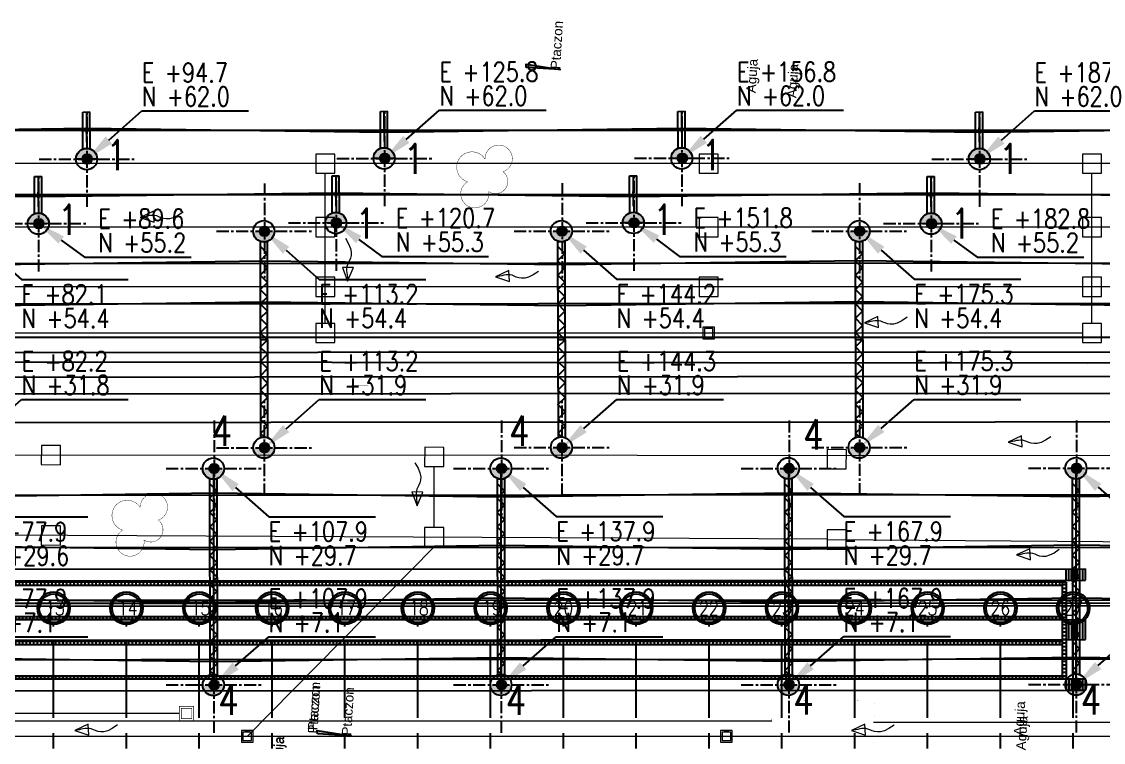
# Model space of a CAD drawing. Header units: millimetres. Extents: x -940 to 1351, y -586 to 711.
# Drawn here: x 687.1 to 800, y 285 to 360.2 of the extents above; entities that cross this region are included whole.
import ezdxf
from ezdxf import colors
from ezdxf.entities.mleader import LeaderData, LeaderLine
from ezdxf.math import Vec2, Vec3

# ---------------------------------------------------------------- set-up
doc = ezdxf.new("R2010")
doc.units = ezdxf.units.MM
doc.linetypes.add('CENTER', pattern=[50.8, 31.75, -6.35, 6.35, -6.35])
doc.linetypes.add('DASHED2', pattern=[0.375, 0.25, -0.125])
for name, color, linetype in [('_FO TESUR', 6, 'Continuous'), ('camara de inspeccion', 4, 'Continuous'), ('Catenaria', 2, 'Continuous'), ('CI- PARED EXISTENTE', 5, 'Continuous'), ('CLOACAL PRIMARIO', 6, 'Continuous'), ('ENad-AGUJAS', 22, 'Continuous'), ('ENad-ARBOLES', 84, 'Continuous'), ('ENad-Muro y Alambres nuestro', 104, 'Continuous'), ('ENad-Vias principales', 2, 'Continuous'), ('GE-Cotas', 1, 'Continuous'), ('GE-Ejes', 1, 'CENTER'), ('ME-Vias con catenarias', 30, 'Continuous'), ('PLATAFORMA LAVADOS', 1, 'Continuous'), ('REJILLA', 1, 'Continuous'), ('Scr Aguja', 1, 'Continuous'), ('Scr Corazon', 12, 'Continuous'), ('unifilar VIAS Ppales', 5, 'DASHED2'), ('Vias principales', 5, 'Continuous')]:
    doc.layers.add(name, color=color, linetype=linetype)
for name, color, linetype, lineweight in [('Catenaria textos', 253, 'Continuous', 15), ('CI-Circulación', 3, 'Continuous', 20), ('CI-DRENAJES ZONA VIAS', 5, 'Continuous', 9), ('CI-PLUVIALES', 3, 'Continuous', 9)]:
    doc.layers.add(name, color=color, linetype=linetype, lineweight=lineweight)
doc.styles.add('Romans', font='romans.shx', dxfattribs={"width": 0.8})
doc.styles.add('Romans PF', font='romans.shx', dxfattribs={"width": 0.8})
doc.styles.get("Standard").update_dxf_attribs({"font": 'arial.ttf'})

# ---------------------------------------------------------------- blocks, each defined once
blk = doc.blocks.new('CAMARA DRENAJE RANURADO')
at = {"layer": 'CI-DRENAJES ZONA VIAS', "ltscale": 2}
blk.add_lwpolyline([(0, -1), (2, -1), (2, 1), (0, 1)], close=True, dxfattribs=at)
blk = doc.blocks.new('CAMARA PL')
at = {"layer": 'CI-PLUVIALES', "ltscale": 2}
for points in [[(0, -0.6), (1.2, -0.6), (1.2, 0.6), (0, 0.6)], [(0.15, -0.45), (1.05, -0.45), (1.05, 0.45), (0.15, 0.45)]]:
    blk.add_lwpolyline(points, close=True, dxfattribs=at)
blk.add_lwpolyline([(0.35, 0.6), (0.85, 0.6)], dxfattribs=at)
blk = doc.blocks.new('CI')
at = {"layer": 'camara de inspeccion', "ltscale": 2, "const_width": 0.06}
for points in [[(18118.48, 14562.38), (18118.48, 14561.63), (18119.23, 14561.63), (18119.98, 14561.63), (18119.98, 14562.38), (18119.98, 14563.13), (18119.23, 14563.13), (18118.48, 14563.13)], [(18118.68, 14562.38), (18118.68, 14561.83), (18119.23, 14561.83), (18119.78, 14561.83), (18119.78, 14562.38), (18119.78, 14562.93), (18119.23, 14562.93), (18118.68, 14562.93)]]:
    blk.add_lwpolyline(points, close=True, dxfattribs=at)
blk = doc.blocks.new('A$C0E6C2C1E')
at = {"layer": 'Catenaria'}
for points in [[(2.23, 23.69), (0, 23.69, 1)], [(2.24, 1.11), (0.01, 1.11, 1)]]:
    blk.add_hatch(color=256, dxfattribs=at).paths.add_polyline_path(points)
at = {"linetype": 'Continuous', "ltscale": 4}
blk.add_line((1.49, 12.36), (0.74, 12.36), dxfattribs=at)
at = {"layer": 'Catenaria'}
for p, q in [((0.72, 22.62), (0.76, 2.16)), ((0.72, 22.62), (1.47, 22.62)), ((1.47, 22.62), (1.51, 2.15))]:
    blk.add_line(p, q, dxfattribs=at)
blk.add_lwpolyline([(1.13, 2.23), (0.76, 2.6), (1.51, 3.35), (0.76, 4.1), (1.51, 4.85), (0.75, 5.6), (1.5, 6.35), (0.75, 7.1), (1.5, 7.85), (0.75, 8.6), (1.5, 9.36), (0.75, 10.1), (1.49, 10.86), (0.74, 11.61), (1.49, 12.36), (0.74, 13.11), (1.49, 13.86), (0.74, 14.61), (1.48, 15.36), (0.73, 16.11), (1.48, 16.86), (0.73, 17.61), (1.48, 18.36), (0.73, 19.11), (1.48, 19.86), (0.72, 20.61), (1.47, 21.37), (0.72, 22.12)], dxfattribs=at)
for centre in [(1.11, 23.69), (1.12, 1.11)]:
    blk.add_circle(centre, 1.11, dxfattribs=at)
blk = doc.blocks.new('A$C0E88229D')
at = {"layer": 'Catenaria'}
blk.add_hatch(color=256, dxfattribs=at).paths.add_polyline_path([(2.23, 4.91), (0, 4.91, 1)])
at = {"linetype": 'Continuous', "ltscale": 4}
blk.add_line((1.11, 0), (1.11, 3.16), dxfattribs=at)
at = {"color": 1}
for p, q in [((1.01, 2.13), (1.11, 2.13)), ((1.01, 1.73), (1.11, 1.73)), ((1.11, 2.13), (1.21, 2.13)), ((1.11, 1.73), (1.21, 1.73))]:
    blk.add_line(p, q, dxfattribs=at)
at = {"layer": 'Catenaria'}
for p, q in [((0, 4.91), (2.23, 4.91)), ((0.74, 3.86), (0.74, 0)), ((1.49, 3.86), (1.49, 0))]:
    blk.add_line(p, q, dxfattribs=at)
at = {"layer": 'Catenaria', "linetype": 'Continuous', "ltscale": 4}
for p, q in [((1.49, 1.93), (0.74, 1.93)), ((1.49, 0), (0.74, 0))]:
    blk.add_line(p, q, dxfattribs=at)
at = {"layer": 'Catenaria'}
blk.add_circle((1.11, 4.91), 1.11, dxfattribs=at)
blk = doc.blocks.new('A$C32A26A33')
at = {"layer": 'Catenaria'}
for points in [[(2.23, 23.69), (0, 23.69, 1)], [(2.24, 1.11), (0.01, 1.11, 1)]]:
    blk.add_hatch(color=256, dxfattribs=at).paths.add_polyline_path(points)
for p, q in [((0.72, 22.62), (0.76, 2.16)), ((0.72, 22.62), (1.47, 22.62)), ((1.47, 22.62), (1.51, 2.15))]:
    blk.add_line(p, q, dxfattribs=at)
blk.add_lwpolyline([(1.13, 2.23), (0.76, 2.6), (1.51, 3.35), (0.76, 4.1), (1.51, 4.85), (0.75, 5.6), (1.5, 6.35), (0.75, 7.1), (1.5, 7.85), (0.75, 8.6), (1.5, 9.36), (0.75, 10.1), (1.49, 10.86), (0.74, 11.61), (1.49, 12.36), (0.74, 13.11), (1.49, 13.86), (0.74, 14.61), (1.48, 15.36), (0.73, 16.11), (1.48, 16.86), (0.73, 17.61), (1.48, 18.36), (0.73, 19.11), (1.48, 19.86), (0.72, 20.61), (1.47, 21.37), (0.72, 22.12)], dxfattribs=at)
for centre in [(1.11, 23.69), (1.12, 1.11)]:
    blk.add_circle(centre, 1.11, dxfattribs=at)
blk = doc.blocks.new('COORDENADAS 4.0')
at = {"layer": 'GE-Cotas', "ltscale": 4}
h = blk.add_hatch(color=256, dxfattribs=at)
h.dxf.hatch_style = 1
h.paths.add_polyline_path([(0, 0.5, 0.414214), (-0.5, 0), (0, 0)])
h.paths.add_polyline_path([(0, 0.5), (0, 0), (0.5, 0, 0.414214)])
h.paths.add_polyline_path([(0.5, 0), (0, 0), (0, -0.5, 0.414214)])
h.paths.add_polyline_path([(0, 0), (-0.5, 0, 0.414214), (0, -0.5)])
at = {"layer": 'GE-Cotas', "linetype": 'CENTER', "ltscale": 0.04}
for p, q in [((0, -5), (0, 5)), ((-5, 0), (5, 0))]:
    blk.add_line(p, q, dxfattribs=at)
at = {"layer": 'GE-Cotas', "ltscale": 4}
blk.add_circle((0, 0), 0.5, dxfattribs=at)
at = {"layer": 'GE-Cotas', "color": 3, "ltscale": 4, "style": 'Romans', "width": 0.8}
for tag, p in [('COORDENADASX', (5.7, 8.02)), ('COORDENADASY', (5.7, 5.52))]:
    blk.add_attdef(tag, p, '', height=2, dxfattribs=at)
at = {"layer": 'GE-Cotas', "color": 2, "ltscale": 4}
ml = blk.add_multileader_mtext('Standard', dxfattribs=at)
ml.set_content('', color=2)
ml.set_leader_properties()
ml.build(insert=Vec2(0, 0))
ml.multileader.update_dxf_attribs({"text_right_attachment_type": 6, "dogleg_length": 0.36, "arrow_head_size": 3})
ctx = ml.context
ctx.base_point, ctx.arrow_head_size = Vec3(16.83, 5.02), 3
ctx.right_attachment = 6
notes = []
notes.append((ctx, [(0, (1, 1, 0), (5.7, 5.02), (1, 0), 11.13, [(0, [(0, 0)], 0, [])])]))
ctx.mtext.insert, ctx.mtext.flow_direction = Vec3(18.83, 7.02), 5
for ctx, leaders in notes:
    for number, flags, end, landing, length, lines in leaders:
        leader = LeaderData()
        leader.index, (leader.has_last_leader_line, leader.has_dogleg_vector, leader.attachment_direction) = number, flags
        leader.last_leader_point, leader.dogleg_vector, leader.dogleg_length = Vec3(end), Vec3(landing), length
        for number, points, colour, breaks in lines:
            line = LeaderLine()
            line.index, line.vertices, line.color, line.breaks = number, Vec3.list(points), colors.encode_raw_color(colour), breaks
            leader.lines.append(line)
        ctx.leaders.append(leader)
blk = doc.blocks.new('COORDENADAS 4.2')
at = {"layer": 'GE-Cotas', "ltscale": 4}
h = blk.add_hatch(color=256, dxfattribs=at)
h.dxf.hatch_style = 1
h.paths.add_polyline_path([(0, -0.5, -0.414214), (-0.5, 0), (0, 0)])
h.paths.add_polyline_path([(0, -0.5), (0, 0), (0.5, 0, -0.414214)])
h.paths.add_polyline_path([(0.5, 0), (0, 0), (0, 0.5, -0.414214)])
h.paths.add_polyline_path([(0, 0), (-0.5, 0, -0.414214), (0, 0.5)])
at = {"layer": 'GE-Cotas', "linetype": 'CENTER', "ltscale": 0.04}
for p, q in [((0, 5), (0, -5)), ((-5, 0), (5, 0))]:
    blk.add_line(p, q, dxfattribs=at)
at = {"layer": 'GE-Cotas', "ltscale": 4}
blk.add_circle((0, 0), 0.5, dxfattribs=at)
at = {"layer": 'GE-Cotas', "color": 3, "ltscale": 4, "style": 'Romans', "width": 0.8}
for tag, p in [('COORDENADASX', (5.7, -7.56)), ('COORDENADASY', (5.7, -10.07))]:
    blk.add_attdef(tag, p, '', height=2, dxfattribs=at)
at = {"layer": 'GE-Cotas', "color": 2, "ltscale": 4}
ml = blk.add_multileader_mtext('Standard', dxfattribs=at)
ml.set_content('', color=2)
ml.set_leader_properties()
ml.build(insert=Vec2(0, 0))
ml.multileader.update_dxf_attribs({"text_right_attachment_type": 6, "dogleg_length": 0.36, "arrow_head_size": 3})
ctx = ml.context
ctx.base_point, ctx.arrow_head_size = Vec3(16.83, -5.02), 3
ctx.right_attachment = 6
notes = []
notes.append((ctx, [(0, (1, 1, 0), (5.7, -5.02), (1, 0), 11.13, [(0, [(0, 0)], 0, [])])]))
ctx.mtext.insert, ctx.mtext.flow_direction = Vec3(18.83, -3.02), 5
for ctx, leaders in notes:
    for number, flags, end, landing, length, lines in leaders:
        leader = LeaderData()
        leader.index, (leader.has_last_leader_line, leader.has_dogleg_vector, leader.attachment_direction) = number, flags
        leader.last_leader_point, leader.dogleg_vector, leader.dogleg_length = Vec3(end), Vec3(landing), length
        for number, points, colour, breaks in lines:
            line = LeaderLine()
            line.index, line.vertices, line.color, line.breaks = number, Vec3.list(points), colors.encode_raw_color(colour), breaks
            leader.lines.append(line)
        ctx.leaders.append(leader)
blk = doc.blocks.new('COORDENADAS 4.6')
at = {"layer": 'GE-Cotas', "ltscale": 4}
h = blk.add_hatch(color=256, dxfattribs=at)
h.dxf.hatch_style = 1
h.paths.add_polyline_path([(0, 0.5, 0.414214), (-0.5, 0), (0, 0)])
h.paths.add_polyline_path([(0, 0.5), (0, 0), (0.5, 0, 0.414214)])
h.paths.add_polyline_path([(0.5, 0), (0, 0), (0, -0.5, 0.414214)])
h.paths.add_polyline_path([(0, 0), (-0.5, 0, 0.414214), (0, -0.5)])
at = {"layer": 'GE-Cotas', "linetype": 'CENTER', "ltscale": 0.04}
for p, q in [((0, -5), (0, 5)), ((-5, 0), (5, 0))]:
    blk.add_line(p, q, dxfattribs=at)
at = {"layer": 'GE-Cotas', "ltscale": 4}
blk.add_circle((0, 0), 0.5, dxfattribs=at)
at = {"layer": 'GE-Cotas', "color": 3, "ltscale": 4, "style": 'Romans', "width": 0.8}
for tag, p in [('COORDENADASX', (6.2, -0.48)), ('COORDENADASY', (6.2, -2.99))]:
    blk.add_attdef(tag, p, '', height=2, dxfattribs=at)
at = {"layer": 'GE-Cotas', "color": 2, "ltscale": 4}
ml = blk.add_multileader_mtext('Standard', dxfattribs=at)
ml.set_content('', color=2)
ml.set_leader_properties()
ml.build(insert=Vec2(0, 0))
ml.multileader.update_dxf_attribs({"text_right_attachment_type": 6, "dogleg_length": 0.36, "arrow_head_size": 2.9})
ctx = ml.context
ctx.base_point, ctx.arrow_head_size, ctx.plane_origin = Vec3(15.88, -3.5), 2.9, Vec3(-0.94, 4.06)
ctx.right_attachment = 6
notes = []
notes.append((ctx, [(0, (1, 1, 0), (4.76, -3.5), (1, 0), 11.13, [(0, [(0, 0)], 0, [])])]))
ctx.mtext.insert, ctx.mtext.flow_direction = Vec3(17.88, -1.5), 5
for ctx, leaders in notes:
    for number, flags, end, landing, length, lines in leaders:
        leader = LeaderData()
        leader.index, (leader.has_last_leader_line, leader.has_dogleg_vector, leader.attachment_direction) = number, flags
        leader.last_leader_point, leader.dogleg_vector, leader.dogleg_length = Vec3(end), Vec3(landing), length
        for number, points, colour, breaks in lines:
            line = LeaderLine()
            line.index, line.vertices, line.color, line.breaks = number, Vec3.list(points), colors.encode_raw_color(colour), breaks
            leader.lines.append(line)
        ctx.leaders.append(leader)
blk = doc.blocks.new('cat')
at = {"layer": 'Catenaria', "linetype": 'Continuous', "ltscale": 4}
for p, q in [((94.62, 65.14), (63.57, 64.74)), ((125.68, 64.74), (94.62, 65.14)), ((156.73, 65.14), (125.68, 64.74)), ((187.78, 64.74), (156.73, 65.14)), ((218.83, 65.14), (187.78, 64.74)), ((58.53, 58.45), (89.58, 58.05)), ((89.58, 58.05), (120.63, 58.45)), ((120.63, 58.45), (151.68, 58.05)), ((151.68, 58.05), (182.74, 58.45)), ((182.74, 58.45), (213.79, 58.05)), ((82.08, 50.91), (113.14, 51.34)), ((113.14, 51.34), (144.19, 50.97)), ((144.19, 50.97), (175.24, 51.38)), ((175.24, 51.38), (206.29, 51)), ((82.08, 46.66), (113.14, 47.07)), ((113.14, 47.07), (144.19, 46.68)), ((144.19, 46.68), (175.24, 47.09)), ((175.24, 47.09), (206.29, 46.7))]:
    blk.add_line(p, q, dxfattribs=at)
at = {"layer": 'Catenaria', "ltscale": 4}
for p, q in [((107.87, 29.67), (107.87, 7.09)), ((137.87, 29.68), (137.87, 7.1)), ((167.87, 29.69), (167.87, 7.12)), ((197.87, 29.7), (197.87, 7.13))]:
    blk.add_line(p, q, dxfattribs=at)
for points in [[(-72.13, 27.05), (-42.13, 26.64), (-12.13, 27.08), (17.87, 26.66), (47.87, 27.1), (77.87, 26.69), (107.87, 27.13), (137.87, 26.72), (167.87, 27.15), (197.87, 26.74), (227.87, 27.18), (257.87, 26.77), (287.87, 27.21)], [(-72.13, 21.16), (-42.13, 21.6), (-12.13, 21.19), (17.87, 21.63), (47.87, 21.21), (77.87, 21.65), (107.87, 21.24), (137.87, 21.68), (167.87, 21.26), (197.87, 21.7), (227.87, 21.29), (257.87, 21.73), (287.87, 21.32)], [(-72.13, 15.86), (-42.13, 16.1), (-12.13, 15.68), (17.87, 16.12), (47.87, 15.71), (77.87, 16.15), (107.87, 15.74), (137.87, 16.17), (167.87, 15.76), (197.87, 16.2), (227.87, 15.79), (257.87, 16.23), (276.13, 15.85)], [(-72.12, 9.66), (-42.12, 9.89), (-12.12, 9.48), (17.88, 9.92), (47.88, 9.51), (77.88, 9.95), (107.88, 9.53), (137.88, 9.97), (167.88, 9.56), (197.88, 10), (227.88, 9.58), (257.88, 10.02), (276.78, 9.82)]]:
    blk.add_lwpolyline(points, dxfattribs=at)
at = {"layer": 'Catenaria', "linetype": 'Continuous', "ltscale": 4}
for name, p, rotation in [('A$C0E88229D', (95.73, 66.88), 180.1764939195329), ('A$C0E88229D', (126.78, 66.95), 180.1764939195329), ('A$C0E88229D', (157.84, 66.95), 180.1764939195329), ('A$C0E88229D', (188.89, 66.88), 180.1764939195329), ('A$C0E88229D', (90.69, 60.14), 180.176493919533), ('A$C0E88229D', (121.74, 60.21), 180.176493919533), ('A$C0E88229D', (152.79, 60.22), 180.176493919533), ('A$C0E88229D', (183.84, 60.14), 180.176493919533), ('A$C32A26A33', (106.75, 5.98), 359.9759592798566), ('A$C32A26A33', (136.75, 5.99), 359.9759592798566), ('A$C32A26A33', (166.75, 6), 359.9759592798566), ('A$C32A26A33', (196.75, 6.02), 359.9759592798566)]:
    blk.add_blockref(name, p, dxfattribs=dict(at, rotation=rotation))
for p in [(112.02, 30.74), (143.07, 30.75), (174.13, 30.75)]:
    blk.add_blockref('A$C0E6C2C1E', p, dxfattribs=at)
at = {"layer": 'GE-Cotas', "ltscale": 4}
for name, p, values in [('COORDENADAS 4.0', (94.7, 61.97), {'COORDENADASY': 'N +62.0', 'COORDENADASX': 'E +94.7'}), ('COORDENADAS 4.0', (125.75, 62.04), {'COORDENADASY': 'N +62.0', 'COORDENADASX': 'E +125.8'}), ('COORDENADAS 4.0', (156.8, 62.05), {'COORDENADASY': 'N +62.0', 'COORDENADASX': 'E +156.8'}), ('COORDENADAS 4.0', (187.85, 61.97), {'COORDENADASY': 'N +62.0', 'COORDENADASX': 'E +187.9'}), ('COORDENADAS 4.6', (89.65, 55.23), {'COORDENADASY': 'N +55.2', 'COORDENADASX': 'E +89.6'}), ('COORDENADAS 4.6', (120.7, 55.3), {'COORDENADASY': 'N +55.3', 'COORDENADASX': 'E +120.7'}), ('COORDENADAS 4.6', (151.76, 55.31), {'COORDENADASY': 'N +55.3', 'COORDENADASX': 'E +151.8'}), ('COORDENADAS 4.6', (182.81, 55.23), {'COORDENADASY': 'N +55.2', 'COORDENADASX': 'E +182.8'}), ('COORDENADAS 4.2', (82.14, 54.42), {'COORDENADASX': 'E +82.1', 'COORDENADASY': 'N +54.4'}), ('COORDENADAS 4.2', (113.2, 54.43), {'COORDENADASX': 'E +113.2', 'COORDENADASY': 'N +54.4'}), ('COORDENADAS 4.2', (144.25, 54.44), {'COORDENADASX': 'E +144.2', 'COORDENADASY': 'N +54.4'}), ('COORDENADAS 4.2', (175.3, 54.44), {'COORDENADASX': 'E +175.3', 'COORDENADASY': 'N +54.4'}), ('COORDENADAS 4.0', (82.15, 31.85), {'COORDENADASY': 'N +31.8', 'COORDENADASX': 'E +82.2'}), ('COORDENADAS 4.0', (113.21, 31.85), {'COORDENADASY': 'N +31.9', 'COORDENADASX': 'E +113.2'}), ('COORDENADAS 4.0', (144.26, 31.86), {'COORDENADASY': 'N +31.9', 'COORDENADASX': 'E +144.3'}), ('COORDENADAS 4.0', (175.31, 31.87), {'COORDENADASY': 'N +31.9', 'COORDENADASX': 'E +175.3'}), ('COORDENADAS 4.2', (77.94, 29.64), {'COORDENADASX': 'E +77.9', 'COORDENADASY': 'N +29.6'}), ('COORDENADAS 4.2', (107.94, 29.67), {'COORDENADASX': 'E +107.9', 'COORDENADASY': 'N +29.7'}), ('COORDENADAS 4.2', (137.94, 29.68), {'COORDENADASX': 'E +137.9', 'COORDENADASY': 'N +29.7'}), ('COORDENADAS 4.2', (167.94, 29.69), {'COORDENADASX': 'E +167.9', 'COORDENADASY': 'N +29.7'}), ('COORDENADAS 4.2', (197.94, 29.7), {'COORDENADASX': 'E +197.9', 'COORDENADASY': 'N +29.7'}), ('COORDENADAS 4.0', (77.94, 7.08), {'COORDENADASY': 'N +7.1', 'COORDENADASX': 'E +77.9'}), ('COORDENADAS 4.0', (107.94, 7.09), {'COORDENADASY': 'N +7.1', 'COORDENADASX': 'E +107.9'}), ('COORDENADAS 4.0', (137.94, 7.1), {'COORDENADASY': 'N +7.1', 'COORDENADASX': 'E +137.9'}), ('COORDENADAS 4.0', (167.94, 7.12), {'COORDENADASY': 'N +7.1', 'COORDENADASX': 'E +167.9'}), ('COORDENADAS 4.0', (197.94, 7.13), {'COORDENADASY': 'N +7.1', 'COORDENADASX': 'E +197.9'})]:
    blk.add_blockref(name, p, dxfattribs=at).add_auto_attribs(values)
at = {"layer": 'Catenaria textos', "char_height": 5, "width": 356.7779, "attachment_point": 1, "line_spacing_factor": 1.200001, "style": 'Romans PF'}
for s, insert in [('{\\H0.625x;\\C3;1}', (96.67, 63.94)), ('{\\H0.625x;\\C3;1}', (127.73, 63.54)), ('{\\H0.625x;\\C3;1}', (158.78, 63.94)), ('{\\H0.625x;\\C3;1}', (189.84, 63.54)), ('{\\H0.625x;\\C3;1}', (91.63, 57.2)), ('{\\H0.625x;\\C3;1}', (122.68, 56.8)), ('{\\H0.625x;\\C3;1}', (153.73, 57.2)), ('{\\H0.625x;\\C3;1}', (184.79, 56.8)), ('{\\H0.625x;\\C3;4}', (107.68, 35.17)), ('{\\H0.625x;\\C3;4}', (138.73, 35.17)), ('{\\H0.625x;\\C3;4}', (169.41, 34.8)), ('{\\H0.625x;\\C3;4}', (108.38, 7.09)), ('{\\H0.625x;\\C3;4}', (138.38, 7.1)), ('{\\H0.625x;\\C3;4}', (168.38, 7.12)), ('{\\H0.625x;\\C3;4}', (198.38, 7.13))]:
    blk.add_mtext(s, dxfattribs=dict(at, insert=insert))

msp = doc.modelspace()

# ---------------------------------------------------------------- hatches: boundary and pattern name
at = {"layer": 'ENad-AGUJAS'}
h = msp.add_hatch(color=27, dxfattribs=at)
h.set_gradient(color1=(141, 85, 42), one_color=1, tint=1)
h.paths.add_polyline_path([(739.739, 355.431), (739.725, 355.779), (743.269, 355.218)])
h = msp.add_hatch(color=27, dxfattribs=at)
h.set_gradient(color1=(141, 85, 42), one_color=1, tint=1)
h.paths.add_polyline_path([(717.945, 285.899), (717.93, 286.247), (721.474, 285.686)])
at = {"layer": 'REJILLA'}
h = msp.add_hatch(dxfattribs=at)
h.set_pattern_fill('LINE', color=256, scale=0.12)
h.set_pattern_definition([(5e-10, (-1244.4497, 4296.645), (-3e-12, 0.381), [])])
h.paths.add_polyline_path([(542.494, 301.407), (542.494, 301.407), (542.494, 301.707), (542.093, 301.707), (542.094, 298.418), (542.494, 298.418)])
h.paths.add_polyline_path([(542.494, 297.819), (542.494, 297.819), (542.494, 298.119), (542.494, 298.418), (542.094, 298.418), (542.094, 292.811), (542.494, 292.811)])
h.paths.add_polyline_path([(542.094, 292.811), (542.094, 291.631), (542.494, 291.631), (542.494, 291.931), (542.494, 292.811)])
h.paths.add_polyline_path([(796.09, 301.707), (795.69, 301.707), (795.69, 301.407), (795.691, 295.519), (795.691, 295.519), (795.691, 295.219), (795.691, 291.931), (795.691, 291.931), (795.691, 291.631), (796.091, 291.631)])
h = msp.add_hatch(dxfattribs=at)
h.set_pattern_fill('LINE', color=256, scale=0.12, angle=90)
h.set_pattern_definition([(90, (-1244.4497, 4296.645), (-0.381, -3e-12), [])])
h.paths.add_polyline_path([(542.494, 301.707), (542.494, 301.407), (795.69, 301.407), (795.69, 301.707)])
h.paths.add_polyline_path([(795.691, 297.819), (795.691, 298.119), (542.494, 298.119), (542.494, 297.819)])
h.paths.add_polyline_path([(542.494, 295.519), (542.494, 295.219), (795.691, 295.219), (795.691, 295.519)])
h.paths.add_polyline_path([(795.691, 291.631), (795.691, 291.931), (542.494, 291.931), (542.494, 291.631)])
h.paths.add_polyline_path([(542.772, 301.409), (543.427, 302.064), (543.257, 302.234), (542.602, 301.579)], flags=9)
h.paths.add_polyline_path([(542.772, 297.816), (543.308, 298.353), (543.138, 298.522), (542.602, 297.986)], flags=9)
h.paths.add_polyline_path([(542.772, 295.21), (543.315, 295.752), (543.145, 295.922), (542.603, 295.379)], flags=9)
h.paths.add_polyline_path([(795.322, 291.51), (795.859, 292.046), (795.689, 292.216), (795.153, 291.679)], flags=9)
h.paths.add_polyline_path([(542.773, 291.628), (543.315, 292.171), (543.145, 292.34), (542.603, 291.798)], flags=9)

# ---------------------------------------------------------------- linework, layer by layer
at = {"layer": '_FO TESUR', "ltscale": 0.2}
msp.add_lwpolyline([(561.935, 318.339), (939.779, 318.501)], dxfattribs=at)
at = {"layer": 'CI- PARED EXISTENTE', "ltscale": 2, "const_width": 0.001}
msp.add_lwpolyline([(802.527, 278.419), (802.611, 282.368), (775.903, 282.363), (776.084, 289.36), (765.375, 289.427), (765.332, 282.362), (738.161, 282.361), (738.161, 278.419)], dxfattribs=at)
at = {"layer": 'CI-Circulación', "ltscale": 2}
for p, q in [((765.361, 287.23), (598.843, 287.23)), ((775.96, 287.12), (801.139, 287.12))]:
    msp.add_line(p, q, dxfattribs=at)
at = {"layer": 'CI-DRENAJES ZONA VIAS', "ltscale": 2}
for points in [[(717.765, 344.387), (719.765, 344.387), (719.765, 346.387), (717.765, 346.387)], [(757.765, 344.387), (759.765, 344.387), (759.765, 346.387), (757.765, 346.387)], [(797.765, 344.387), (799.765, 344.387), (799.765, 346.387), (797.765, 346.387)], [(699.457, 339.775), (700.919, 339.281), (700.856, 340.426)], [(717.765, 337.767), (719.765, 337.767), (719.765, 339.767), (717.765, 339.767)], [(757.765, 337.767), (759.765, 337.767), (759.765, 339.767), (757.765, 339.767)], [(797.765, 337.767), (799.765, 337.767), (799.765, 339.767), (797.765, 339.767)], [(721.096, 333.123), (721.695, 334.545), (720.549, 334.566)], [(736.536, 333.585), (737.998, 333.091), (737.935, 334.236)], [(717.765, 331.542), (719.765, 331.542), (719.765, 333.542), (717.765, 333.542)], [(757.765, 331.542), (759.765, 331.542), (759.765, 333.542), (757.765, 333.542)], [(797.765, 331.542), (799.765, 331.542), (799.765, 333.542), (797.765, 333.542)], [(717.765, 326.721), (719.765, 326.721), (719.765, 328.721), (717.765, 328.721)], [(797.765, 326.721), (799.765, 326.721), (799.765, 328.721), (797.765, 328.721)], [(790.022, 316.331), (791.484, 315.837), (791.421, 316.982)], [(728.354, 309.685), (728.953, 311.107), (727.807, 311.128)], [(790.899, 304.553), (792.361, 304.059), (792.299, 305.204)]]:
    msp.add_lwpolyline(points, close=True, dxfattribs=at)
for points in [[(877.765, 345.387), (319.765, 345.387)], [(718.765, 328.721), (718.765, 344.387)], [(798.765, 328.721), (798.765, 344.387)], [(703.921, 340.34), (703.366, 339.968), (702.895, 339.741), (702.496, 339.632), (702.158, 339.615), (701.868, 339.663), (701.615, 339.749), (701.387, 339.845), (701.173, 339.925), (700.963, 339.969), (700.753, 339.978), (700.543, 339.961), (700.332, 339.926), (700.119, 339.882), (699.903, 339.837), (699.683, 339.798), (699.457, 339.775)], [(903.055, 338.767), (279.765, 338.767)], [(720.858, 337.616), (721.189, 337.036), (721.381, 336.549), (721.46, 336.144), (721.452, 335.805), (721.384, 335.519), (721.28, 335.273), (721.167, 335.053), (721.071, 334.846), (721.012, 334.639), (720.988, 334.43), (720.99, 334.22), (721.009, 334.007), (721.038, 333.791), (721.067, 333.572), (721.09, 333.35), (721.096, 333.123)], [(740.999, 334.15), (740.444, 333.778), (739.973, 333.551), (739.575, 333.442), (739.236, 333.425), (738.946, 333.473), (738.693, 333.558), (738.466, 333.655), (738.252, 333.735), (738.041, 333.779), (737.831, 333.788), (737.622, 333.771), (737.411, 333.736), (737.198, 333.692), (736.981, 333.646), (736.761, 333.608), (736.536, 333.585)], [(957.765, 332.542), (217.52, 332.542)], [(794.486, 316.896), (793.931, 316.524), (793.46, 316.297), (793.061, 316.189), (792.723, 316.172), (792.433, 316.219), (792.18, 316.305), (791.952, 316.401), (791.738, 316.482), (791.528, 316.525), (791.318, 316.534), (791.108, 316.517), (790.897, 316.483), (790.684, 316.438), (790.468, 316.393), (790.248, 316.354), (790.022, 316.331)], [(450.562, 315.057), (1052.01, 314.866)], [(728.116, 314.178), (728.447, 313.597), (728.639, 313.111), (728.718, 312.705), (728.71, 312.366), (728.642, 312.081), (728.538, 311.835), (728.425, 311.615), (728.329, 311.407), (728.27, 311.2), (728.246, 310.992), (728.248, 310.782), (728.267, 310.569), (728.296, 310.353), (728.325, 310.134), (728.348, 309.911), (728.354, 309.685)], [(771.129, 306.216), (454.194, 307.724), (244.17, 309.8), (57.35, 313.595)], [(771.129, 306.178), (891.126, 305.304)], [(730.125, 305.411), (710.606, 285.622)], [(795.363, 305.118), (794.808, 304.746), (794.337, 304.519), (793.938, 304.41), (793.6, 304.393), (793.31, 304.441), (793.057, 304.527), (792.829, 304.623), (792.615, 304.703), (792.405, 304.747), (792.195, 304.756), (791.985, 304.739), (791.774, 304.704), (791.561, 304.66), (791.345, 304.615), (791.125, 304.576), (790.899, 304.553)]]:
    msp.add_lwpolyline(points, dxfattribs=at)
at = {"layer": 'CI-DRENAJES ZONA VIAS'}
msp.add_lwpolyline([(730.134, 307.411), (730.127, 313.786)], dxfattribs=at)
at = {"layer": 'CI-PLUVIALES', "ltscale": 2}
for points in [[(775.017, 328.794), (776.479, 328.3), (776.416, 329.445)], [(692.632, 286.256), (694.094, 285.762), (694.031, 286.906)], [(773.673, 286.247), (775.135, 285.753), (775.072, 286.897)]]:
    msp.add_lwpolyline(points, close=True, dxfattribs=at)
for points in [[(779.48, 329.359), (778.925, 328.987), (778.454, 328.76), (778.055, 328.651), (777.717, 328.634), (777.427, 328.682), (777.174, 328.767), (776.947, 328.864), (776.733, 328.944), (776.522, 328.988), (776.312, 328.997), (776.103, 328.98), (775.892, 328.945), (775.678, 328.901), (775.462, 328.855), (775.242, 328.817), (775.017, 328.794)], [(55.739, 327.729), (797.765, 327.729)], [(697.095, 286.821), (696.54, 286.449), (696.069, 286.222), (695.671, 286.113), (695.332, 286.096), (695.042, 286.144), (694.789, 286.229), (694.562, 286.326), (694.348, 286.406), (694.137, 286.45), (693.928, 286.459), (693.718, 286.442), (693.507, 286.407), (693.294, 286.363), (693.077, 286.317), (692.857, 286.279), (692.632, 286.256)], [(778.137, 286.812), (777.582, 286.439), (777.111, 286.213), (776.712, 286.104), (776.374, 286.087), (776.084, 286.135), (775.831, 286.22), (775.603, 286.316), (775.389, 286.397), (775.179, 286.44), (774.969, 286.45), (774.759, 286.433), (774.548, 286.398), (774.335, 286.354), (774.119, 286.308), (773.899, 286.27), (773.673, 286.247)], [(859.79, 285.63), (461.223, 285.63)]]:
    msp.add_lwpolyline(points, dxfattribs=at)
at = {"layer": 'CLOACAL PRIMARIO', "lineweight": 5, "ltscale": 2}
msp.add_line((703.532, 288.021), (647.149, 288.023), dxfattribs=at)
at = {"layer": 'ENad-AGUJAS'}
for points in [[(739.739, 355.431), (739.725, 355.779), (743.269, 355.218)], [(717.945, 285.899), (717.93, 286.247), (721.474, 285.686)]]:
    msp.add_lwpolyline(points, close=True, dxfattribs=at)
at = {"layer": 'ENad-ARBOLES', "const_width": 0.04}
for points in [[(735.819, 342.474, 0.9663774), (737.316, 344.549, 1.9735144), (735.431, 345.867, 1.4372724), (733.602, 343.498, 1.8703369)], [(699.841, 306.124, 0.9663774), (701.338, 308.198, 1.9735144), (699.453, 309.516, 1.4372724), (697.624, 307.148, 1.8703369)]]:
    msp.add_lwpolyline(points, format="xyb", close=True, dxfattribs=at)
at = {"layer": 'ENad-Muro y Alambres nuestro', "ltscale": 2}
msp.add_lwpolyline([(945.558, 299.544), (829.34, 299.54), (737.827, 299.485), (658.697, 299.5), (581.627, 299.677), (536.907, 299.784)], dxfattribs=at)
at = {"layer": 'ENad-Muro y Alambres nuestro', "color": 1, "ltscale": 2}
msp.add_lwpolyline([(945.558, 299.544), (945.562, 299.244), (829.34, 299.24), (737.827, 299.185), (658.696, 299.2), (581.632, 299.377), (581.627, 299.677)], dxfattribs=at)
at = {"layer": 'ENad-Vias principales', "ltscale": 0.2}
for points in [[(550.721, 327.271), (969.048, 327.271)], [(550.721, 327.271), (969.048, 327.271)], [(550.567, 325.642), (969.038, 325.805)], [(550.567, 325.642), (969.038, 325.805)], [(560.295, 323.026), (963.245, 323.307)], [(560.295, 323.026), (963.245, 323.307)], [(561.934, 321.339), (986.758, 321.521)], [(561.934, 321.339), (986.758, 321.521)]]:
    msp.add_lwpolyline(points, dxfattribs=at)
at = {"layer": 'GE-Ejes', "ltscale": 0.25}
for p, q in [((690.42, 211.35), (690.42, 297.296)), ((698.02, 211.35), (698.02, 297.296)), ((705.62, 211.35), (705.62, 297.296)), ((713.22, 211.35), (713.22, 297.296)), ((720.82, 211.35), (720.82, 297.296)), ((728.42, 211.35), (728.42, 297.296)), ((736.02, 211.35), (736.02, 297.296)), ((736.02, 211.35), (736.02, 297.296)), ((743.62, 211.35), (743.62, 297.296)), ((743.62, 211.35), (743.62, 297.296)), ((751.22, 211.35), (751.22, 297.296)), ((751.22, 211.35), (751.22, 297.296)), ((758.82, 211.35), (758.82, 297.296)), ((766.42, 211.35), (766.42, 297.296)), ((774.02, 211.35), (774.02, 297.296)), ((781.62, 211.35), (781.62, 297.296)), ((789.22, 211.35), (789.22, 297.296)), ((796.82, 211.35), (796.82, 297.296))]:
    msp.add_line(p, q, dxfattribs=at)
at = {"layer": 'GE-Ejes', "color": 3, "linetype": 'ByBlock'}
for centre, radius in [((690.42, 298.996), 1.7), ((690.42, 298.996), 1.5), ((698.02, 298.996), 1.7), ((698.02, 298.996), 1.5), ((705.62, 298.996), 1.7), ((705.62, 298.996), 1.5), ((713.22, 298.996), 1.7), ((713.22, 298.996), 1.5), ((720.82, 298.996), 1.7), ((720.82, 298.996), 1.5), ((728.42, 298.996), 1.7), ((728.42, 298.996), 1.5), ((736.02, 298.996), 1.7), ((736.02, 298.996), 1.5), ((743.62, 298.996), 1.7), ((743.62, 298.996), 1.5), ((751.22, 298.996), 1.7), ((751.22, 298.996), 1.5), ((758.82, 298.996), 1.7), ((758.82, 298.996), 1.5), ((766.42, 298.996), 1.7), ((766.42, 298.996), 1.5), ((774.02, 298.996), 1.7), ((774.02, 298.996), 1.5), ((781.62, 298.996), 1.7), ((781.62, 298.996), 1.5), ((789.22, 298.996), 1.7), ((789.22, 298.996), 1.5), ((796.82, 298.996), 1.7), ((796.82, 298.996), 1.5)]:
    msp.add_circle(centre, radius, dxfattribs=at)
at = {"layer": 'ME-Vias con catenarias', "ltscale": 0.5}
for p, q in [((859.441, 348.838), (354.621, 348.838)), ((883.472, 342.147), (301.643, 342.147)), ((740.976, 334.97), (659.643, 334.942)), ((869.253, 335.014), (740.976, 334.97)), ((359.629, 310.66), (975.975, 310.924)), ((398.154, 305.213), (985.145, 305.464)), ((469.045, 299.74), (862.442, 299.908))]:
    msp.add_line(p, q, dxfattribs=at)
msp.add_lwpolyline([(897.184, 332.838), (893.498, 332.375, -0.0311822), (868.626, 330.813), (740.978, 330.77), (659.645, 330.742), (608.072, 330.733), (556.498, 330.724), (520.185, 330.642), (485.122, 330.627), (450.06, 330.612), (391.227, 330.606), (332.427, 330.601), (304.84, 330.583), (277.252, 330.566), (251.976, 330.529), (226.7, 330.492), (209.356, 330.5, 0.0013615), (208.267, 330.498), (207.004, 330.491, -0.0017959), (205.567, 330.489), (201.454, 330.498)], format="xyb", dxfattribs=at)
msp.add_lwpolyline([(454.877, 293.534), (862.612, 293.709), (907.446, 293.728)], dxfattribs=at)
at = {"layer": 'PLATAFORMA LAVADOS', "ltscale": 2}
for p, q in [((540.089, 303.006), (798.089, 303.117)), ((796.089, 301.916), (796.089, 303.116)), ((796.369, 301.916), (796.369, 303.116)), ((796.649, 301.916), (796.649, 303.116)), ((796.929, 301.916), (796.929, 303.116)), ((797.219, 301.916), (797.219, 303.116)), ((797.509, 301.917), (797.509, 303.117)), ((797.799, 301.917), (797.799, 303.117)), ((798.089, 301.917), (798.089, 303.117)), ((540.089, 301.806), (798.089, 301.917)), ((540.091, 297.718), (798.091, 297.829)), ((796.094, 295.728), (796.094, 297.828)), ((796.095, 295.728), (796.094, 297.718)), ((796.372, 295.728), (796.371, 297.828)), ((796.652, 295.728), (796.651, 297.828)), ((796.932, 295.728), (796.931, 297.828)), ((797.222, 295.728), (797.221, 297.828)), ((797.512, 295.729), (797.511, 297.829)), ((797.802, 295.729), (797.801, 297.829)), ((798.092, 295.729), (798.091, 297.829)), ((540.092, 295.618), (798.092, 295.729)), ((542.094, 291.531), (796.094, 291.64)), ((796.094, 291.64), (798.094, 291.641)), ((796.094, 290.44), (796.094, 291.64)), ((796.094, 290.44), (796.094, 291.64)), ((796.374, 290.44), (796.374, 291.64)), ((796.654, 290.44), (796.654, 291.64)), ((796.934, 290.44), (796.934, 291.64)), ((797.224, 290.44), (797.224, 291.64)), ((797.514, 290.441), (797.514, 291.641)), ((797.804, 290.441), (797.804, 291.641)), ((798.094, 290.441), (798.094, 291.641)), ((542.094, 290.331), (796.094, 290.44)), ((796.094, 290.44), (798.094, 290.44))]:
    msp.add_line(p, q, dxfattribs=at)
at = {"layer": 'REJILLA'}
for points in [[(542.494, 301.707), (542.494, 301.407), (795.69, 301.407), (795.69, 301.707), (542.093, 301.707)], [(542.494, 297.819), (542.494, 298.119), (795.691, 298.119), (795.691, 297.819), (542.494, 297.819)], [(542.494, 295.519), (542.494, 295.219), (795.691, 295.219), (795.691, 295.519), (542.494, 295.519)], [(542.494, 291.631), (542.494, 291.931), (795.691, 291.931), (795.691, 291.631), (542.494, 291.631)]]:
    msp.add_lwpolyline(points, dxfattribs=at)
msp.add_lwpolyline([(796.09, 301.707), (796.091, 291.631), (795.691, 291.631), (795.69, 301.707)], close=True, dxfattribs=at)
at = {"layer": 'unifilar VIAS Ppales', "ltscale": 5, "const_width": 0.001}
for points in [[(194.212, 326.288), (226.714, 326.272), (252.129, 326.305), (277.641, 326.337), (326.574, 326.335), (388.375, 326.334), (450.177, 326.333), (520.626, 326.383), (550.723, 326.459), (759.844, 326.497), (969.043, 326.538), (1058.936, 326.684), (1079.824, 326.703), (1118.24, 326.711), (1154.899, 326.524), (1191.691, 326.7), (1212.868, 326.543), (1235.757, 326.568), (1263.242, 326.553), (1285.522, 326.637), (1315.201, 326.513), (1325.992, 326.533), (1338.148, 326.565)], [(1334.446, 322.389), (1326.304, 322.304), (1315.049, 322.361), (1308.239, 322.402), (1252.764, 322.598), (1240.991, 322.44), (1235.141, 322.543), (1191.698, 322.553), (1154.455, 322.33), (1118.189, 322.577), (1060.372, 322.312), (986.729, 322.323), (774.346, 322.303), (761.771, 322.296), (561.116, 322.182), (520.369, 322.285), (450.119, 322.086), (390.444, 322.079), (326.579, 322.017), (277.635, 322.059), (226.646, 322.073), (194.185, 322.058), (163.876, 322.046)]]:
    msp.add_lwpolyline(points, dxfattribs=at)
at = {"layer": 'Vias principales', "ltscale": 2, "extrusion": (0.009254, 0.003425, 0.999951), "elevation": 12.147}
msp.add_lwpolyline([(679.933, 324.678), (798.222, 324.555), (1044.226, 324.846), (1191.634, 326.661)], dxfattribs=at)

# ---------------------------------------------------------------- block references
at = {"layer": 'Catenaria'}
msp.add_blockref('cat', (599.22, 283.9), dxfattribs=at)
at = {"layer": 'CI-DRENAJES ZONA VIAS'}
for name, p, rotation in [('CAMARA PL', (759.369, 327.721), 180.000000000506), ('CAMARA DRENAJE RANURADO', (691.132, 314.972), 179.7273519336638), ('CAMARA DRENAJE RANURADO', (731.132, 314.781), 179.7273519336638), ('CAMARA DRENAJE RANURADO', (771.132, 314.554), 359.5827248158307), ('CAMARA DRENAJE RANURADO', (691.13, 306.596), 179.7273519336638), ('CAMARA DRENAJE RANURADO', (731.129, 306.406), 179.7273519336638), ('CAMARA DRENAJE RANURADO', (771.129, 306.178), 359.5827248158307)]:
    msp.add_blockref(name, p, dxfattribs=dict(at, rotation=rotation))
at = {"layer": 'CI-PLUVIALES'}
for p in [(710.023, 285.63), (760.023, 285.63)]:
    msp.add_blockref('CAMARA PL', p, dxfattribs=at)
at = {"layer": 'CLOACAL PRIMARIO', "color": 3}
msp.add_blockref('CI', (-17414.944, -14274.364), dxfattribs=at)

# ---------------------------------------------------------------- texts
at = {"layer": 'GE-Ejes', "color": 3, "linetype": 'ByBlock', "char_height": 1.5, "attachment_point": 5, "style": 'Romans'}
for s, insert in [('13', (690.538, 299.01)), ('14', (698.138, 299.01)), ('15', (705.738, 299.01)), ('16', (713.338, 299.01)), ('17', (720.938, 299.01)), ('18', (728.538, 299.01)), ('19', (736.138, 299.01)), ('20', (743.617, 299.002)), ('21', (751.338, 299.01)), ('22', (758.788, 299.01)), ('23', (766.42, 299.002)), ('24', (774.005, 299.01)), ('25', (781.605, 299.01)), ('26', (789.205, 299.01))]:
    msp.add_mtext_dynamic_manual_height_columns(s, width=5.89675, gutter_width=12.5, heights=[0], dxfattribs=dict(at, insert=insert))
at = {"layer": 'GE-Ejes', "color": 3, "insert": (796.805, 299.01), "char_height": 1.5, "attachment_point": 5, "style": 'Romans'}
msp.add_mtext_dynamic_manual_height_columns('27', width=5.89675, gutter_width=12.5, heights=[0], dxfattribs=at)
at = {"layer": 'Scr Aguja'}
for p in [(763.676, 352.727), (767.923, 352.202), (791.591, 285.696), (791.839, 284.165), (714.219, 282.036), (714.288, 282.003)]:
    msp.add_text('Aguja', height=1, rotation=86.55051, dxfattribs=at).set_placement(p)
at = {"layer": 'Scr Corazon'}
for p in [(743.269, 355.218), (717.93, 286.247), (717.945, 285.899), (721.474, 285.686)]:
    msp.add_text('Ptaczon', height=1, rotation=86.55051, dxfattribs=at).set_placement(p)

doc.saveas('drawing.dxf')
